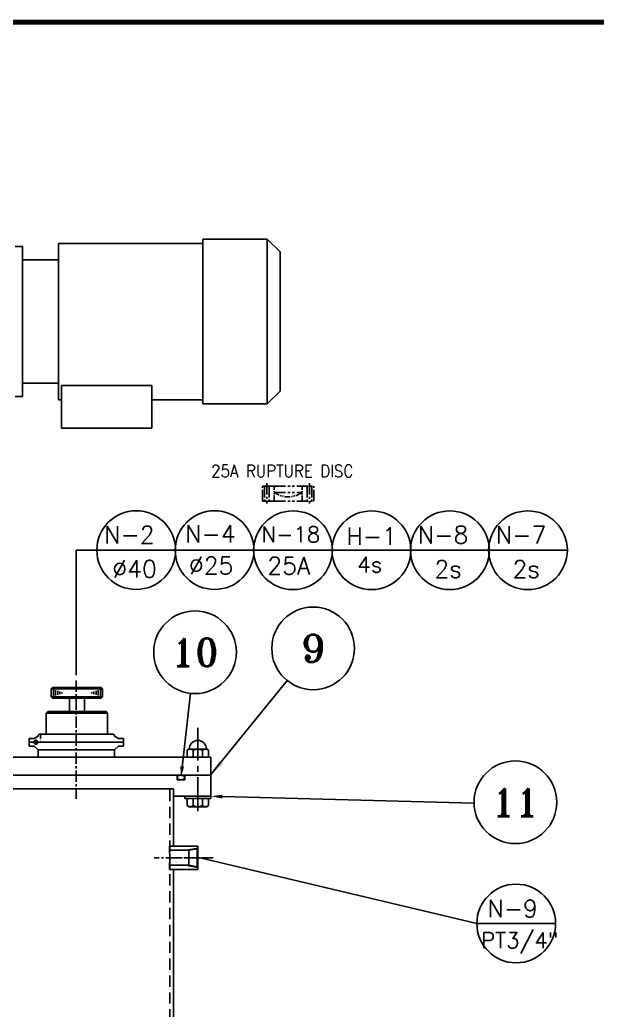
# Model space of a CAD drawing. Extents: x -3 to 5049, y -3 to 3543.
# Drawn here: x 1034 to 1803, y 2222 to 3543 of the extents above; entities that cross this region are included whole.
import ezdxf
from ezdxf.enums import TextEntityAlignment as Align

# ---------------------------------------------------------------- set-up
doc = ezdxf.new("R2010")
doc.units = 0
doc.header["$LTSCALE"] = 12
doc.header["$MEASUREMENT"] = 0
for name, pattern in [('CADRA_SOLID', [0]), ('CENTER', [2, 1.25, -0.25, 0.25, -0.25]), ('CENTER2', [1.125, 0.75, -0.125, 0.125, -0.125]), ('HIDDEN', [0.375, 0.25, -0.125]), ('PHANTOM', [2.5, 1.25, -0.25, 0.25, -0.25, 0.25, -0.25])]:
    doc.linetypes.add(name, pattern=pattern)
doc.layers.get('0').update_dxf_attribs({"linetype": 'CONTINUOUS'})
doc.layers.get('DEFPOINTS').update_dxf_attribs({"linetype": 'CONTINUOUS'})
for name, color, linetype in [('1', 1, 'CENTER'), ('2', 2, 'HIDDEN'), ('29', 4, 'CADRA_SOLID'), ('4', 4, 'CONTINUOUS'), ('5', 1, 'CONTINUOUS'), ('C1', 1, 'CENTER'), ('C3', 2, 'CONTINUOUS'), ('C5', 6, 'CONTINUOUS'), ('HL', 7, 'CONTINUOUS')]:
    doc.layers.add(name, color=color, linetype=linetype)
doc.layers.add('치수선', color=4, linetype='CONTINUOUS', lineweight=5)
doc.styles.add('ROMANS', font='romans.shx')
doc.styles.add('ROMANT', font='romant', dxfattribs={"height": 3.5})

msp = doc.modelspace()

# ---------------------------------------------------------------- linework, layer by layer
at = {"color": 7, "linetype": 'Continuous', "lineweight": -2}
for p, q in [((1277.73, 3250.32), (1277.73, 3030.82)), ((1363.84, 3250.32), (1277.73, 3250.32)), ((1363.84, 3250.32), (1363.84, 3030.82)), ((1380.73, 3233.44), (1363.84, 3250.32)), ((1037.73, 3240.57), (1027.73, 3240.57)), ((1037.73, 3240.57), (1037.73, 3040.57)), ((1085.73, 3244.83), (1085.73, 3036.31)), ((1277.73, 3244.83), (1085.73, 3244.83)), ((1085.73, 3222.88), (1037.73, 3222.88)), ((1380.73, 3233.44), (1380.73, 3047.7)), ((1037.73, 3058.26), (1085.73, 3058.26)), ((1089.73, 3055.3), (1209.73, 3055.3)), ((1089.73, 2998.57), (1089.73, 3055.3)), ((1209.73, 3055.3), (1209.73, 2998.57)), ((1027.73, 3040.57), (1037.73, 3040.57)), ((1363.84, 3030.82), (1380.73, 3047.7)), ((1085.73, 3036.31), (1089.73, 3036.31)), ((1209.73, 3036.31), (1277.73, 3036.31)), ((1277.73, 3030.82), (1363.84, 3030.82)), ((1209.73, 2998.57), (1089.73, 2998.57)), ((1075.94, 2650.96), (1075.94, 2640.14)), ((1144.24, 2650.96), (1144.24, 2640.14)), ((1100.13, 2638.43), (1100.13, 2620.45)), ((1120.05, 2638.43), (1120.05, 2620.45)), ((1069.11, 2618.31), (1069.11, 2590.55)), ((1151.07, 2618.31), (1151.07, 2590.55)), ((1288.73, 2559.55), (1288.73, 2507.55))]:
    msp.add_line(p, q, dxfattribs=at)
at = {"color": 7, "lineweight": -2}
for p, q in [((1075.94, 2650.96), (1077.65, 2652.66)), ((1075.94, 2650.96), (1144.24, 2650.96)), ((1077.65, 2652.66), (1142.53, 2652.66)), ((1142.53, 2652.66), (1144.24, 2650.96)), ((1075.94, 2640.14), (1144.24, 2640.14)), ((1077.65, 2638.43), (1075.94, 2640.14)), ((1077.65, 2638.43), (1142.53, 2638.43)), ((1142.53, 2638.43), (1144.24, 2640.14)), ((1069.11, 2618.31), (1071.24, 2620.45)), ((1071.24, 2620.45), (1148.94, 2620.45)), ((1148.94, 2620.45), (1151.07, 2618.31)), ((1060.02, 2590.55), (1058.52, 2589.05)), ((1058.52, 2589.05), (1058.52, 2587.55)), ((1158.62, 2590.55), (1060.02, 2590.55)), ((1158.62, 2590.55), (1132.82, 2590.55)), ((1158.62, 2590.55), (1160.12, 2589.05)), ((1160.12, 2589.05), (1160.12, 2587.55)), ((1046.67, 2584.55), (1053.22, 2584.55)), ((1046.67, 2579.55), (1046.67, 2584.55)), ((1046.67, 2579.55), (1171.97, 2579.55)), ((1046.67, 2579.55), (1046.67, 2574.55)), ((1046.67, 2579.55), (1171.97, 2579.55)), ((1058.52, 2587.55), (1053.22, 2584.55)), ((1160.12, 2587.55), (1165.42, 2584.55)), ((1165.42, 2584.55), (1171.97, 2584.55)), ((1046.67, 2574.55), (1053.22, 2574.55)), ((1053.22, 2574.55), (1058.52, 2569.25)), ((1058.52, 2569.25), (1058.52, 2559.55)), ((1058.52, 2569.25), (1160.12, 2569.25)), ((1165.42, 2574.55), (1160.12, 2569.25)), ((1160.12, 2569.25), (1160.12, 2559.55)), ((1165.42, 2574.55), (1171.97, 2574.55)), ((1243.73, 2529.55), (1253.73, 2529.55))]:
    msp.add_line(p, q, dxfattribs=at)
at = {"lineweight": -2}
for p, q in [((1055.42, 2583.3), (1055.42, 2576.08)), ((1171.97, 2584.55), (1171.97, 2574.55)), ((887.73, 2559.55), (1109.32, 2559.55)), ((1109.32, 2559.55), (1234.32, 2559.55)), ((1188.32, 2559.55), (1287.73, 2559.55)), ((1277.82, 2559.55), (1288.73, 2559.55)), ((881.23, 2535.55), (1288.73, 2535.55)), ((1261.45, 2535.55), (1264.43, 2535.55)), ((1238.73, 2517.55), (881.23, 2517.55)), ((1238.73, 2507.55), (1288.73, 2507.55)), ((1253.85, 2504.55), (1253.85, 2507.55)), ((1288.6, 2507.55), (1253.85, 2507.55)), ((1288.6, 2504.55), (1253.85, 2504.55)), ((1288.6, 2504.55), (1288.6, 2507.55)), ((1271.23, 2441.07), (1233.55, 2441.07)), ((1259.03, 2435.49), (1233.64, 2435.49)), ((1270.48, 2437.5), (1259.03, 2435.49)), ((1259.03, 2436.25), (1259.03, 2414.76)), ((1270.48, 2437.5), (1271.23, 2438.25)), ((1270.48, 2437.5), (1271.23, 2438.25)), ((1270.48, 2437.5), (1270.48, 2413.5)), ((1271.23, 2441.07), (1271.23, 2409.94)), ((1271.23, 2409.94), (1233.51, 2409.94)), ((1259.03, 2415.52), (1233.64, 2415.52)), ((1270.48, 2413.5), (1259.03, 2415.52)), ((1270.48, 2413.5), (1271.23, 2412.75))]:
    msp.add_line(p, q, dxfattribs=at)
at = {"color": 7, "linetype": 'CENTER', "lineweight": -2}
for p, q in [((1243.73, 2535.55), (1243.73, 2529.55)), ((1253.73, 2535.55), (1253.73, 2529.55))]:
    msp.add_line(p, q, dxfattribs=at)
at = {"lineweight": -2, "ltscale": 5}
for p, q in [((1238.73, 2441.07), (1238.73, 2517.55)), ((1238.73, 993.55), (1238.73, 2409.94))]:
    msp.add_line(p, q, dxfattribs=at)
at = {"lineweight": -2, "const_width": 6.36}
msp.add_lwpolyline([(0, 3539.79), (5045.96, 3539.79), (5045.96, 0), (0, 0), (0, 3539.79)], dxfattribs=at)
at = {"lineweight": -2}
msp.add_circle((1055.42, 2579.55), 2.5, dxfattribs=at)
msp.add_arc((579.68, 2425.97), 654.05, 358.59595, 1.32282, dxfattribs=at)
at = {"layer": '1', "lineweight": -2}
for p, q in [((1109.32, 2661.73), (1109.32, 2504.25)), ((1291.6, 2425.5), (1213.04, 2425.5)), ((1274.42, 2425.5), (1230.21, 2425.5))]:
    msp.add_line(p, q, dxfattribs=at)
at = {"layer": '1', "color": 7, "linetype": 'Continuous', "lineweight": -2}
msp.add_arc((1271.23, 2570.5), 11.45, 0, 180, dxfattribs=at)
at = {"layer": '2', "color": 2, "lineweight": -2, "ltscale": 0.1}
msp.add_line((1061.52, 2579.55), (1061.52, 2590.55), dxfattribs=at)
at = {"layer": '2', "lineweight": -2, "ltscale": 5}
msp.add_line((1233.73, 993.55), (1233.73, 2517.55), dxfattribs=at)
at = {"layer": '29', "lineweight": -2}
msp.add_lwpolyline([(1250.39, 2546.46), (1261.38, 2644.86)], dxfattribs=at)
msp.add_solid([(1252.88, 2547.18), (1248.73, 2532.55), (1247.91, 2547.74)], dxfattribs=at)
at = {"layer": '4', "lineweight": -2}
for p, q in [((1109.32, 2669.03), (1109.32, 2835.93)), ((1136.6, 2835.93), (1109.32, 2835.93)), ((1288.73, 2536.4), (1390.8, 2662.47))]:
    msp.add_line(p, q, dxfattribs=at)
at = {"layer": '4', "color": 4, "lineweight": -2}
for p, q in [((1136.6, 2835.93), (1241.1, 2835.93)), ((1241.1, 2835.93), (1345.61, 2835.93)), ((1345.61, 2835.79), (1450.12, 2835.79)), ((1450.12, 2835.79), (1554.62, 2835.79)), ((1554.62, 2835.79), (1659.13, 2835.79)), ((1658.69, 2835.79), (1763.2, 2835.79)), ((1643.02, 2338.01), (1747.53, 2338.01))]:
    msp.add_line(p, q, dxfattribs=at)
at = {"layer": '4', "color": 4, "linetype": 'CENTER', "lineweight": -2}
for p, q in [((1078.78, 2650.06), (1078.78, 2641.04)), ((1081.63, 2649.15), (1081.63, 2641.94)), ((1084.48, 2648.25), (1084.48, 2642.85)), ((1087.32, 2647.35), (1087.32, 2643.75)), ((1090.17, 2646.45), (1090.17, 2644.65)), ((1130.01, 2646.45), (1130.01, 2644.65)), ((1132.86, 2647.35), (1132.86, 2643.75)), ((1135.7, 2648.25), (1135.7, 2642.85)), ((1138.55, 2649.15), (1138.55, 2641.94)), ((1141.4, 2650.06), (1141.4, 2641.04))]:
    msp.add_line(p, q, dxfattribs=at)
at = {"layer": '4', "color": 7, "lineweight": -2}
for p, q in [((1151.07, 2618.31), (1069.11, 2618.31)), ((1256.85, 2568.81), (1258.91, 2570.5)), ((1256.85, 2559.55), (1256.85, 2568.81)), ((1264.94, 2570.5), (1258.91, 2570.5)), ((1283.54, 2570.5), (1264.94, 2570.5)), ((1264.94, 2559.55), (1264.94, 2568.81)), ((1277.52, 2559.55), (1277.52, 2568.81)), ((1285.6, 2568.81), (1283.54, 2570.5)), ((1285.6, 2559.55), (1285.6, 2568.81)), ((1256.85, 2504.55), (1256.85, 2495.3)), ((1264.94, 2504.55), (1264.94, 2495.3)), ((1277.52, 2504.55), (1277.52, 2495.3)), ((1285.6, 2504.55), (1285.6, 2495.3)), ((1256.85, 2495.3), (1258.91, 2493.6)), ((1258.91, 2493.6), (1277.52, 2493.6)), ((1277.52, 2493.6), (1283.54, 2493.6)), ((1285.6, 2495.3), (1283.54, 2493.6))]:
    msp.add_line(p, q, dxfattribs=at)
at = {"layer": '4', "color": 1, "linetype": 'CENTER2', "lineweight": -2, "ltscale": 5}
msp.add_line((1271.23, 2487.79), (1271.23, 2598.84), dxfattribs=at)
at = {"layer": '4', "lineweight": -2}
for centre, radius in [((1189.07, 2835.79), 52.47), ((1293.58, 2835.79), 52.47), ((1398.08, 2835.65), 52.47), ((1502.59, 2835.65), 52.47), ((1607.09, 2835.65), 52.47), ((1711.16, 2835.65), 52.47), ((1267.49, 2699.61), 55.1), ((1424.91, 2704.74), 55.1), ((1694.4, 2499.55), 55.1), ((1695.49, 2337.87), 52.47)]:
    msp.add_circle(centre, radius, dxfattribs=at)
at = {"layer": '4', "color": 7, "lineweight": -2}
for centre, radius, start, end in [((1260.89, 2564.84), 5.66, 44.43997, 135.56003), ((1271.23, 2558.01), 12.49, 59.77836, 120.22164), ((1281.56, 2564.84), 5.66, 44.43997, 135.56003), ((1260.89, 2499.26), 5.66, 224.43997, 315.56003), ((1271.23, 2506.09), 12.49, 239.77836, 300.22164), ((1281.56, 2499.26), 5.66, 224.43997, 315.56003)]:
    msp.add_arc(centre, radius, start, end, dxfattribs=at)
at = {"layer": '4', "lineweight": -2}
msp.add_ellipse((1248.73, 2532.55), major_axis=(-5, 0), ratio=0.6, dxfattribs=at)
msp.add_solid([(1288.73, 2536.4), (1299.66, 2555.07), (1288.73, 2536.4), (1305.12, 2550.52)], dxfattribs=at)
at = {"layer": '5', "lineweight": -2}
for p, q in [((1259.03, 2436.25), (1256.88, 2435.49)), ((1271.08, 2438.37), (1259.03, 2436.25)), ((1259.03, 2414.76), (1256.88, 2415.52)), ((1271.08, 2412.63), (1259.03, 2414.76))]:
    msp.add_line(p, q, dxfattribs=at)
at = {"layer": 'C1', "lineweight": -2}
for p, q in [((1363.29, 2924.99), (1363.29, 2897.91)), ((1420.17, 2924.99), (1420.17, 2897.91))]:
    msp.add_line(p, q, dxfattribs=at)
at = {"layer": 'C3', "color": 4, "linetype": 'PHANTOM', "lineweight": -2}
for p, q in [((1357.61, 2921.08), (1373.16, 2921.08)), ((1357.61, 2901.05), (1357.61, 2921.08)), ((1360.21, 2921.08), (1360.21, 2901.05)), ((1366.38, 2921.08), (1366.38, 2901.05)), ((1373.16, 2921.08), (1425.86, 2921.08)), ((1417.08, 2921.08), (1417.08, 2901.05)), ((1423.26, 2921.08), (1423.26, 2901.05)), ((1425.86, 2901.05), (1425.86, 2921.08)), ((1373.16, 2912.82), (1410.3, 2912.82)), ((1357.61, 2901.05), (1373.16, 2901.05)), ((1373.16, 2901.05), (1425.86, 2901.05))]:
    msp.add_line(p, q, dxfattribs=at)
at = {"layer": 'C5', "color": 4, "linetype": 'PHANTOM', "lineweight": -2, "ltscale": 0.5}
for p, q in [((1373.16, 2901.05), (1373.16, 2921.08)), ((1410.3, 2901.05), (1410.3, 2921.08))]:
    msp.add_line(p, q, dxfattribs=at)
msp.add_arc((1391.73, 2938.69), 31.84, 234.31729, 305.68271, dxfattribs=at)
at = {"layer": 'DEFPOINTS', "color": 0, "linetype": 'ByBlock', "lineweight": -2}
for p in [(1271.23, 2441.07), (1271.23, 2409.94)]:
    msp.add_point(p, dxfattribs=at)
at = {"layer": '치수선', "lineweight": -2}
msp.add_line((1274.42, 2425.5), (1643.02, 2338.01), dxfattribs=at)
msp.add_lwpolyline([(1303.72, 2507.16), (1639.32, 2498.34)], dxfattribs=at)
msp.add_solid([(1303.66, 2504.66), (1288.73, 2507.55), (1303.79, 2509.66)], dxfattribs=at)

# ---------------------------------------------------------------- texts
at = {"layer": '4', "lineweight": -2, "style": 'ROMANS'}
for s, height, p in [('N-2', 23.088, (1146.37, 2844.77)), ('N-4', 23.088, (1254.4, 2845.98)), ('N-18', 20.779, (1356.05, 2846.3)), ('N-8', 23.088, (1564.4, 2844.63)), ('N-7', 23.088, (1668.46, 2844.63)), ('H-1', 23.088, (1469.2, 2842.67)), ('%%c25', 23.088, (1259.3, 2803.55)), ('25A', 23.088, (1363.8, 2803.41)), ('4s', 20.779, (1483.76, 2806.15)), ('%%c40', 23.088, (1157.3, 2799.13)), ('2s', 23.088, (1586.46, 2799)), ('2s', 23.088, (1690.53, 2799)), ('N-9', 23.088, (1657.08, 2346.19))]:
    msp.add_text(s, height=height, dxfattribs=at).set_placement(p)
at = {"layer": '4', "lineweight": -2, "style": 'ROMANT'}
for s, p in [('9', (1424.91, 2704.74)), ('10', (1267.49, 2699.61)), ('11', (1694.4, 2499.55))]:
    msp.add_text(s, height=36.73, dxfattribs=at).set_placement(p, align=Align.MIDDLE)
at = {"layer": '4', "lineweight": -2, "ltscale": 0.7, "style": 'ROMANS'}
msp.add_text('PT3/4"', height=20.989, dxfattribs=at).set_placement((1648.67, 2305.04))
at = {"layer": 'HL', "color": 6, "lineweight": -2, "style": 'ROMANS', "width": 0.9}
msp.add_text('25A RUPTURE DISC', height=16.25, dxfattribs=at).set_placement((1289.01, 2933.15))

doc.saveas('drawing.dxf')
